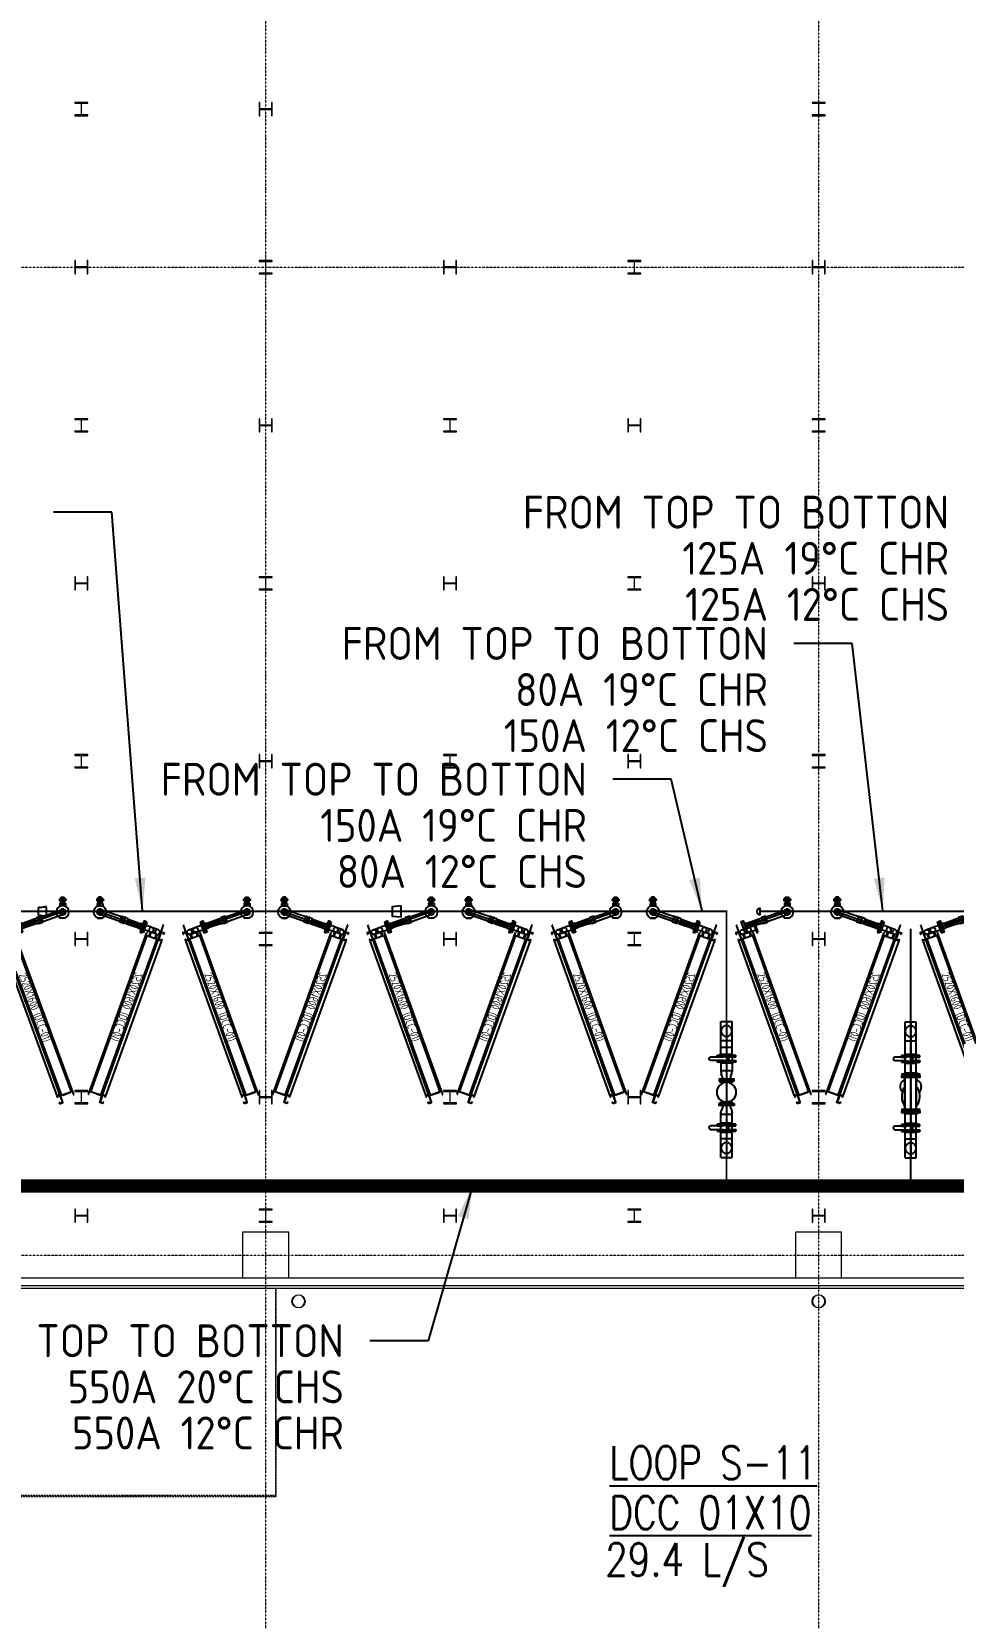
# Model space of a CAD drawing. Extents: x -32000 to 363140, y -29000 to 144266.
# Drawn here: x 81646 to 95646, y -5512 to 18575 of the extents above; entities that cross this region are included whole.
import ezdxf
from ezdxf.enums import TextEntityAlignment as Align

# ---------------------------------------------------------------- set-up
doc = ezdxf.new("R2010")
doc.units = 0
doc.header["$LTSCALE"] = 10
for name, pattern in [('H12PL25$0$JJP_三點線', [0.9, 0.3, -0.15, 0, -0.15, 0, -0.15, 0, -0.15]), ('H12PL25$0$JJP_虛線(退縮線、投影線、地下室範圍、非屬本工程、圖面分區)', [0.45, 0.3, -0.15]), ('XFM1Q20-200k$0$CENTER', [2, 1.25, -0.25, 0.25, -0.25]), ('XFM1Q20-200k$0$CENTER2', [1.125, 0.75, -0.125, 0.125, -0.125])]:
    doc.linetypes.add(name, pattern=pattern)
for name, color, linetype in [('H12PL25$0$A-OBJE-MEP', 252, 'Continuous'), ('H12PL25$0$A-WALL-EX', 252, 'Continuous'), ('H12PL25$0$S-COL', 252, 'Continuous'), ('H12PL25$0$S-GRID', 252, 'Continuous'), ('XFM1P20-200k$0$$0$M-PIPE-TEXT', 3, 'Continuous'), ('XFM1P20-200k$0$$0$M-PIPE-TEXT-ARROR', 91, 'Continuous'), ('XFM1P20-200k$0$M-PIPE-CHWR20', 110, 'Continuous'), ('XFM1P20-200k$0$M-PIPE-CHWS12', 130, 'Continuous'), ('XFM1Q20-200k$0$12P7-M-SUP-DCC-L1', 7, 'Continuous'), ('XFM1Q20-200k$0$12P7-M-SUP-DCC-L2', 3, 'Continuous'), ('XFM1Q20-200k$0$C-CDCC', 22, 'Continuous'), ('XFM1Q20-200k$0$M-CWTR-TEXT', 4, 'Continuous'), ('XFM1Q20-200k$0$M-PIPE-CHWR20', 110, 'Continuous'), ('XFM1Q20-200k$0$M-PIPE-CHWS12', 130, 'Continuous'), ('XFM1Q20-200k$0$M-PIPE-CHWS12_CL', 132, 'XFM1Q20-200k$0$CENTER2'), ('XFM1Q20-200k$0$MAU&DCC Valve Station$0$M-CWTR-VAVE', 4, 'Continuous'), ('XFM1Q20-200k$0$U-PCW-V', 2, 'Continuous')]:
    doc.layers.add(name, color=color, linetype=linetype)
doc.styles.add('XFM1P20-200k$0$$0$aa-txt', font='isocp.shx', dxfattribs={"bigfont": 'chineset.shx'})
doc.styles.add('XFM1Q20-200k$0$12P7-XCM2P10$0$AA-TXT', font='simplex.shx', dxfattribs={"bigfont": 'china.shx'})
doc.styles.add('XFM1Q20-200k$0$aa-txt', font='isocp.shx', dxfattribs={"bigfont": 'chineset.shx'})
doc.dimstyles.new('XFM1P20-200k$0$$0$adim-200', dxfattribs={"dimscale": 200, "dimtxt": 0.3, "dimasz": 2.5, "dimexe": 0.1, "dimexo": 0.5, "dimgap": 0.15, "dimtad": 0, "dimdec": 4, "dimzin": 3, "dimdsep": 46, "dimtxsty": 'XFM1P20-200k$0$$0$aa-txt', "dimcen": 2.5, "dimclrd": 256, "dimclre": 256, "dimclrt": 256, "dimadec": 0, "dimazin": 0, "dimtfac": 1, "dimtdec": 4, "dimtmove": 0, "dimatfit": 3, "dimfxl": 1, "dimtolj": 1, "dimtzin": 0, "dimarcsym": 0})

# ---------------------------------------------------------------- blocks, each defined once
blk = doc.blocks.new('H12PL25')
at = {"layer": 'H12PL25$0$A-OBJE-MEP', "lineweight": 0, "flags": 128}
for points in [[(85795, -700, 1), (85605, -700, 1)], [(93695, -700, 1), (93505, -700, 1)]]:
    blk.add_lwpolyline(points, format="xyb", close=True, dxfattribs=at)
at = {"layer": 'H12PL25$0$A-OBJE-MEP', "lineweight": 0}
for centre in [(85700, -700), (93600, -700)]:
    blk.add_circle(centre, 100, dxfattribs=at)
at = {"layer": 'H12PL25$0$A-WALL-EX', "lineweight": 0}
blk.add_line((126700, -465), (77050, -465), dxfattribs=at)
at = {"layer": 'H12PL25$0$A-WALL-EX', "lineweight": 0, "flags": 128}
for points in [[(126735, -350), (77050, -350)], [(77050, -500), (126700, -500)], [(77050, -500), (126700, -500)], [(77050, -500), (126700, -500)], [(77050, -500), (126700, -500)]]:
    blk.add_lwpolyline(points, dxfattribs=at)
at = {"layer": 'H12PL25$0$A-WALL-EX', "linetype": 'H12PL25$0$JJP_虛線(退縮線、投影線、地下室範圍、非屬本工程、圖面分區)', "lineweight": 0, "flags": 128}
for points in [[(85350, -500), (85362, -500)], [(85350, -500), (85350, -3650)], [(85362, -3650), (85362, -500)], [(85350, -3650), (77050, -3650)], [(77050, -3662), (85362, -3662)], [(85362, -3662), (85362, -3650)]]:
    blk.add_lwpolyline(points, dxfattribs=at)
at = {"layer": 'H12PL25$0$S-COL', "lineweight": 0, "flags": 128}
for points in [[(82500, 17300), (82500, 17312), (82417, 17312, -0.41421356), (82404, 17325), (82404, 17475, -0.41421356), (82417, 17488), (82500, 17488), (82500, 17500), (82300, 17500), (82300, 17488), (82383, 17488, -0.41421356), (82396, 17475), (82396, 17325, -0.41421356), (82383, 17312), (82300, 17312), (82300, 17300)], [(85300, 17500), (85288, 17500), (85288, 17417, -0.41421356), (85275, 17404), (85125, 17404, -0.41421356), (85112, 17417), (85112, 17500), (85100, 17500), (85100, 17300), (85112, 17300), (85112, 17383, -0.41421356), (85125, 17396), (85275, 17396, -0.41421356), (85288, 17383), (85288, 17300), (85300, 17300)], [(93700, 17300), (93700, 17312), (93617, 17312, -0.41421356), (93604, 17325), (93604, 17475, -0.41421356), (93617, 17488), (93700, 17488), (93700, 17500), (93500, 17500), (93500, 17488), (93583, 17488, -0.41421356), (93596, 17475), (93596, 17325, -0.41421356), (93583, 17312), (93500, 17312), (93500, 17300)], [(82500, 15100), (82488, 15100), (82488, 15017, -0.41421356), (82475, 15004), (82325, 15004, -0.41421356), (82312, 15017), (82312, 15100), (82300, 15100), (82300, 14900), (82312, 14900), (82312, 14983, -0.41421356), (82325, 14996), (82475, 14996, -0.41421356), (82488, 14983), (82488, 14900), (82500, 14900)], [(85300, 14900), (85300, 14912), (85217, 14912, -0.41421356), (85204, 14925), (85204, 15075, -0.41421356), (85217, 15088), (85300, 15088), (85300, 15100), (85100, 15100), (85100, 15088), (85183, 15088, -0.41421356), (85196, 15075), (85196, 14925, -0.41421356), (85183, 14912), (85100, 14912), (85100, 14900)], [(88100, 15100), (88088, 15100), (88088, 15017, -0.41421356), (88075, 15004), (87925, 15004, -0.41421356), (87912, 15017), (87912, 15100), (87900, 15100), (87900, 14900), (87912, 14900), (87912, 14983, -0.41421356), (87925, 14996), (88075, 14996, -0.41421356), (88088, 14983), (88088, 14900), (88100, 14900)], [(90900, 14900), (90900, 14912), (90817, 14912, -0.41421356), (90804, 14925), (90804, 15075, -0.41421356), (90817, 15088), (90900, 15088), (90900, 15100), (90700, 15100), (90700, 15088), (90783, 15088, -0.41421356), (90796, 15075), (90796, 14925, -0.41421356), (90783, 14912), (90700, 14912), (90700, 14900)], [(93700, 15100), (93688, 15100), (93688, 15017, -0.41421356), (93675, 15004), (93525, 15004, -0.41421356), (93512, 15017), (93512, 15100), (93500, 15100), (93500, 14900), (93512, 14900), (93512, 14983, -0.41421356), (93525, 14996), (93675, 14996, -0.41421356), (93688, 14983), (93688, 14900), (93700, 14900)], [(82500, 12500), (82500, 12512), (82417, 12512, -0.41421356), (82404, 12525), (82404, 12675, -0.41421356), (82417, 12688), (82500, 12688), (82500, 12700), (82300, 12700), (82300, 12688), (82383, 12688, -0.41421356), (82396, 12675), (82396, 12525, -0.41421356), (82383, 12512), (82300, 12512), (82300, 12500)], [(85300, 12700), (85288, 12700), (85288, 12617, -0.41421356), (85275, 12604), (85125, 12604, -0.41421356), (85112, 12617), (85112, 12700), (85100, 12700), (85100, 12500), (85112, 12500), (85112, 12583, -0.41421356), (85125, 12596), (85275, 12596, -0.41421356), (85288, 12583), (85288, 12500), (85300, 12500)], [(88100, 12500), (88100, 12512), (88017, 12512, -0.41421356), (88004, 12525), (88004, 12675, -0.41421356), (88017, 12688), (88100, 12688), (88100, 12700), (87900, 12700), (87900, 12688), (87983, 12688, -0.41421356), (87996, 12675), (87996, 12525, -0.41421356), (87983, 12512), (87900, 12512), (87900, 12500)], [(90900, 12700), (90888, 12700), (90888, 12617, -0.41421356), (90875, 12604), (90725, 12604, -0.41421356), (90712, 12617), (90712, 12700), (90700, 12700), (90700, 12500), (90712, 12500), (90712, 12583, -0.41421356), (90725, 12596), (90875, 12596, -0.41421356), (90888, 12583), (90888, 12500), (90900, 12500)], [(93700, 12500), (93700, 12512), (93617, 12512, -0.41421356), (93604, 12525), (93604, 12675, -0.41421356), (93617, 12688), (93700, 12688), (93700, 12700), (93500, 12700), (93500, 12688), (93583, 12688, -0.41421356), (93596, 12675), (93596, 12525, -0.41421356), (93583, 12512), (93500, 12512), (93500, 12500)], [(82500, 10300), (82488, 10300), (82488, 10217, -0.41421356), (82475, 10204), (82325, 10204, -0.41421356), (82312, 10217), (82312, 10300), (82300, 10300), (82300, 10100), (82312, 10100), (82312, 10183, -0.41421356), (82325, 10196), (82475, 10196, -0.41421356), (82488, 10183), (82488, 10100), (82500, 10100)], [(85300, 10100), (85300, 10112), (85217, 10112, -0.41421356), (85204, 10125), (85204, 10275, -0.41421356), (85217, 10288), (85300, 10288), (85300, 10300), (85100, 10300), (85100, 10288), (85183, 10288, -0.41421356), (85196, 10275), (85196, 10125, -0.41421356), (85183, 10112), (85100, 10112), (85100, 10100)], [(88100, 10300), (88088, 10300), (88088, 10217, -0.41421356), (88075, 10204), (87925, 10204, -0.41421356), (87912, 10217), (87912, 10300), (87900, 10300), (87900, 10100), (87912, 10100), (87912, 10183, -0.41421356), (87925, 10196), (88075, 10196, -0.41421356), (88088, 10183), (88088, 10100), (88100, 10100)], [(90900, 10100), (90900, 10112), (90817, 10112, -0.41421356), (90804, 10125), (90804, 10275, -0.41421356), (90817, 10288), (90900, 10288), (90900, 10300), (90700, 10300), (90700, 10288), (90783, 10288, -0.41421356), (90796, 10275), (90796, 10125, -0.41421356), (90783, 10112), (90700, 10112), (90700, 10100)], [(93700, 10300), (93688, 10300), (93688, 10217, -0.41421356), (93675, 10204), (93525, 10204, -0.41421356), (93512, 10217), (93512, 10300), (93500, 10300), (93500, 10100), (93512, 10100), (93512, 10183, -0.41421356), (93525, 10196), (93675, 10196, -0.41421356), (93688, 10183), (93688, 10100), (93700, 10100)], [(82500, 7400), (82500, 7412), (82417, 7412, -0.41421356), (82404, 7425), (82404, 7575, -0.41421356), (82417, 7588), (82500, 7588), (82500, 7600), (82300, 7600), (82300, 7588), (82383, 7588, -0.41421356), (82396, 7575), (82396, 7425, -0.41421356), (82383, 7412), (82300, 7412), (82300, 7400)], [(85300, 7600), (85288, 7600), (85288, 7517, -0.41421356), (85275, 7504), (85125, 7504, -0.41421356), (85112, 7517), (85112, 7600), (85100, 7600), (85100, 7400), (85112, 7400), (85112, 7483, -0.41421356), (85125, 7496), (85275, 7496, -0.41421356), (85288, 7483), (85288, 7400), (85300, 7400)], [(88100, 7400), (88100, 7412), (88017, 7412, -0.41421356), (88004, 7425), (88004, 7575, -0.41421356), (88017, 7588), (88100, 7588), (88100, 7600), (87900, 7600), (87900, 7588), (87983, 7588, -0.41421356), (87996, 7575), (87996, 7425, -0.41421356), (87983, 7412), (87900, 7412), (87900, 7400)], [(90900, 7600), (90888, 7600), (90888, 7517, -0.41421356), (90875, 7504), (90725, 7504, -0.41421356), (90712, 7517), (90712, 7600), (90700, 7600), (90700, 7400), (90712, 7400), (90712, 7483, -0.41421356), (90725, 7496), (90875, 7496, -0.41421356), (90888, 7483), (90888, 7400), (90900, 7400)], [(93700, 7400), (93700, 7412), (93617, 7412, -0.41421356), (93604, 7425), (93604, 7575, -0.41421356), (93617, 7588), (93700, 7588), (93700, 7600), (93500, 7600), (93500, 7588), (93583, 7588, -0.41421356), (93596, 7575), (93596, 7425, -0.41421356), (93583, 7412), (93500, 7412), (93500, 7400)], [(82500, 4900), (82488, 4900), (82488, 4817, -0.41421356), (82475, 4804), (82325, 4804, -0.41421356), (82312, 4817), (82312, 4900), (82300, 4900), (82300, 4700), (82312, 4700), (82312, 4783, -0.41421356), (82325, 4796), (82475, 4796, -0.41421356), (82488, 4783), (82488, 4700), (82500, 4700)], [(85300, 4700), (85300, 4712), (85217, 4712, -0.41421356), (85204, 4725), (85204, 4875, -0.41421356), (85217, 4888), (85300, 4888), (85300, 4900), (85100, 4900), (85100, 4888), (85183, 4888, -0.41421356), (85196, 4875), (85196, 4725, -0.41421356), (85183, 4712), (85100, 4712), (85100, 4700)], [(88100, 4900), (88088, 4900), (88088, 4817, -0.41421356), (88075, 4804), (87925, 4804, -0.41421356), (87912, 4817), (87912, 4900), (87900, 4900), (87900, 4700), (87912, 4700), (87912, 4783, -0.41421356), (87925, 4796), (88075, 4796, -0.41421356), (88088, 4783), (88088, 4700), (88100, 4700)], [(90900, 4700), (90900, 4712), (90817, 4712, -0.41421356), (90804, 4725), (90804, 4875, -0.41421356), (90817, 4888), (90900, 4888), (90900, 4900), (90700, 4900), (90700, 4888), (90783, 4888, -0.41421356), (90796, 4875), (90796, 4725, -0.41421356), (90783, 4712), (90700, 4712), (90700, 4700)], [(93700, 4900), (93688, 4900), (93688, 4817, -0.41421356), (93675, 4804), (93525, 4804, -0.41421356), (93512, 4817), (93512, 4900), (93500, 4900), (93500, 4700), (93512, 4700), (93512, 4783, -0.41421356), (93525, 4796), (93675, 4796, -0.41421356), (93688, 4783), (93688, 4700), (93700, 4700)], [(82500, 2300), (82500, 2312), (82417, 2312, -0.41421356), (82404, 2325), (82404, 2475, -0.41421356), (82417, 2488), (82500, 2488), (82500, 2500), (82300, 2500), (82300, 2488), (82383, 2488, -0.41421356), (82396, 2475), (82396, 2325, -0.41421356), (82383, 2312), (82300, 2312), (82300, 2300)], [(85300, 2500), (85288, 2500), (85288, 2417, -0.41421356), (85275, 2404), (85125, 2404, -0.41421356), (85112, 2417), (85112, 2500), (85100, 2500), (85100, 2300), (85112, 2300), (85112, 2383, -0.41421356), (85125, 2396), (85275, 2396, -0.41421356), (85288, 2383), (85288, 2300), (85300, 2300)], [(88100, 2300), (88100, 2312), (88017, 2312, -0.41421356), (88004, 2325), (88004, 2475, -0.41421356), (88017, 2488), (88100, 2488), (88100, 2500), (87900, 2500), (87900, 2488), (87983, 2488, -0.41421356), (87996, 2475), (87996, 2325, -0.41421356), (87983, 2312), (87900, 2312), (87900, 2300)], [(90900, 2500), (90888, 2500), (90888, 2417, -0.41421356), (90875, 2404), (90725, 2404, -0.41421356), (90712, 2417), (90712, 2500), (90700, 2500), (90700, 2300), (90712, 2300), (90712, 2383, -0.41421356), (90725, 2396), (90875, 2396, -0.41421356), (90888, 2383), (90888, 2300), (90900, 2300)], [(93700, 2300), (93700, 2312), (93617, 2312, -0.41421356), (93604, 2325), (93604, 2475, -0.41421356), (93617, 2488), (93700, 2488), (93700, 2500), (93500, 2500), (93500, 2488), (93583, 2488, -0.41421356), (93596, 2475), (93596, 2325, -0.41421356), (93583, 2312), (93500, 2312), (93500, 2300)], [(82500, 700), (82488, 700), (82488, 617, -0.41421356), (82475, 604), (82325, 604, -0.41421356), (82312, 617), (82312, 700), (82300, 700), (82300, 500), (82312, 500), (82312, 583, -0.41421356), (82325, 596), (82475, 596, -0.41421356), (82488, 583), (82488, 500), (82500, 500)], [(85300, 500), (85300, 512), (85217, 512, -0.41421356), (85204, 525), (85204, 675, -0.41421356), (85217, 688), (85300, 688), (85300, 700), (85100, 700), (85100, 688), (85183, 688, -0.41421356), (85196, 675), (85196, 525, -0.41421356), (85183, 512), (85100, 512), (85100, 500)], [(88100, 700), (88088, 700), (88088, 617, -0.41421356), (88075, 604), (87925, 604, -0.41421356), (87912, 617), (87912, 700), (87900, 700), (87900, 500), (87912, 500), (87912, 583, -0.41421356), (87925, 596), (88075, 596, -0.41421356), (88088, 583), (88088, 500), (88100, 500)], [(90900, 500), (90900, 512), (90817, 512, -0.41421356), (90804, 525), (90804, 675, -0.41421356), (90817, 688), (90900, 688), (90900, 700), (90700, 700), (90700, 688), (90783, 688, -0.41421356), (90796, 675), (90796, 525, -0.41421356), (90783, 512), (90700, 512), (90700, 500)], [(93700, 700), (93688, 700), (93688, 617, -0.41421356), (93675, 604), (93525, 604, -0.41421356), (93512, 617), (93512, 700), (93500, 700), (93500, 500), (93512, 500), (93512, 583, -0.41421356), (93525, 596), (93675, 596, -0.41421356), (93688, 583), (93688, 500), (93700, 500)]]:
    blk.add_lwpolyline(points, format="xyb", close=True, dxfattribs=at)
for points in [[(85550, -350), (85550, 350), (84850, 350), (84850, -350)], [(93950, -350), (93950, 350), (93250, 350), (93250, -350)]]:
    blk.add_lwpolyline(points, dxfattribs=at)
at = {"layer": 'H12PL25$0$S-GRID', "linetype": 'H12PL25$0$JJP_三點線', "lineweight": 0}
for p, q in [((85200, 128250), (85200, -28000)), ((93600, 128250), (93600, -28000)), ((-29000, 15000), (289600, 15000)), ((-29000, 0), (289600, 0))]:
    blk.add_line(p, q, dxfattribs=at)
blk = doc.blocks.new('XFM1Q20-200k$0$A$C85d7fed8')
at = {"layer": 'XFM1Q20-200k$0$12P7-M-SUP-DCC-L1'}
for points in [[(214374, 5418), (214420, 5438), (214369, 5552), (214323, 5532), (214331, 5513), (214334, 5515), (214327, 5530), (214367, 5548), (214416, 5440), (214376, 5422), (214369, 5437), (214366, 5436)], [(215456, 3023), (215502, 3043), (215450, 3158), (215405, 3137), (215413, 3119), (215416, 3120), (215409, 3135), (215449, 3153), (215497, 3045), (215458, 3027), (215451, 3043), (215448, 3041)]]:
    blk.add_lwpolyline(points, close=True, dxfattribs=at)
blk.add_lwpolyline([(215446, 3041), (215448, 3041)], dxfattribs=at)
at = {"layer": 'XFM1Q20-200k$0$12P7-M-SUP-DCC-L2'}
blk.add_lwpolyline([(215404, 3137), (215450, 3157), (214420, 5438), (214374, 5418)], close=True, dxfattribs=at)
blk = doc.blocks.new('XFM1Q20-200k$0$A$C911c7844')
at = {"layer": 'XFM1Q20-200k$0$C-CDCC'}
for p, q in [((207240, 5563), (207249, 5567)), ((208474, 3049), (207240, 5563)), ((207325, 5504), (207506, 5592)), ((207483, 5638), (207500, 5646)), ((207483, 5638), (207560, 5481)), ((207500, 5646), (207576, 5489)), ((207520, 5444), (207340, 5356)), ((207352, 5436), (207381, 5376)), ((207357, 5438), (207538, 5527)), ((208470, 3103), (207358, 5365)), ((207362, 5441), (207392, 5381)), ((207440, 5479), (207469, 5419)), ((207451, 5484), (207480, 5424)), ((207503, 5480), (207494, 5476)), ((208613, 3173), (207502, 5435)), ((208653, 3137), (207503, 5480)), ((207560, 5481), (207576, 5489)), ((208631, 3182), (208452, 3094)), ((208631, 3182), (208452, 3094)), ((208484, 3110), (208599, 3166)), ((208644, 3133), (208653, 3137)), ((208483, 3054), (208474, 3049))]:
    blk.add_line(p, q, dxfattribs=at)
for centre in [(207429, 5514), (207341, 5471)]:
    blk.add_circle(centre, 36.5, dxfattribs=at)
at = {"layer": 'XFM1Q20-200k$0$C-CDCC', "style": 'XFM1Q20-200k$0$aa-txt', "width": 0.8}
blk.add_text('2520X1600 (DCC-01)', height=125, rotation=296, dxfattribs=at).set_placement((207930, 4392), align=Align.MIDDLE)
blk = doc.blocks.new('XFM1Q20-200k$0$R6-4')
for p, q in [((-5.7, 0), (5.7, 0)), ((-5.7, 0), (-5.7, -1)), ((-8.4, -14), (-8.4, -12.4)), ((8.4, -14), (-8.4, -14)), ((-6.2, -4.1), (-7.9, -9.3)), ((5.7, 0), (5.7, -1)), ((6.2, -4.1), (7.9, -9.3)), ((8.4, -14), (8.4, -12.4))]:
    blk.add_line(p, q)
for centre, start, end in [((1.6, -12.4), 161.7321, 180), ((-15.7, -1), 341.7321, 0), ((15.7, -1), 180, 198.2679), ((-1.6, -12.4), 0, 18.2679)]:
    blk.add_arc(centre, 10, start, end)
blk = doc.blocks.new('XFM1Q20-200k$0$BV-150V-T1')
at = {"color": 0, "linetype": 'ByBlock'}
for p, q in [((-5.2, 9.6), (-6.7, 9.6)), ((-6.7, -9.6), (-6.7, 9.6)), ((-2.7, 14), (-5.2, 14)), ((-5.2, -14), (-5.2, 14)), ((2.7, 14), (5.2, 14)), ((5.2, 14), (5.2, -14)), ((5.2, 9.6), (6.7, 9.6)), ((6.7, 9.6), (6.7, -9.6)), ((-5.2, -9.6), (-6.7, -9.6)), ((-2.7, -14), (-5.2, -14)), ((2.7, -8.4), (-2.7, -8.4)), ((2.7, -14), (5.2, -14)), ((5.2, -9.6), (6.7, -9.6))]:
    blk.add_line(p, q, dxfattribs=at)
blk.add_lwpolyline([(-2.7, 7.5), (-2.7, 24, -1), (2.7, 24), (2.7, 7.7, 0.028765), (2.9, 4.2), (3.3, 0.3, -1.044614), (-3.3, 0), (-2.9, 4.1, 0.028765)], format="xyb", close=True, dxfattribs=at)
for points in [[(-2.7, 14), (-2.7, 6.1)], [(2.7, 14), (2.7, 6.3)], [(-2.7, -2), (-2.7, -14)], [(2.7, -2), (2.7, -14)]]:
    blk.add_lwpolyline(points, dxfattribs=at)
blk = doc.blocks.new('XFM1Q20-200k$0$A$C49d57fc1')
at = {"layer": 'XFM1Q20-200k$0$M-PIPE-CHWR20'}
for p, q in [((183, 2063, 0), (183, 1402, 0)), ((183, 2063), (351, 2063)), ((267, 0, 0), (267, 2063, 0)), ((351, 2063, 0), (351, 1402, 0)), ((183, 1777), (351, 1777)), ((159, 1247, 0), (264, 1247, 0)), ((159, 1247, 0), (159, 1232, 0)), ((159, 1232, 0), (264, 1232, 0)), ((160, 1231, 0), (159, 1232, 0)), ((264, 1231, 0), (160, 1231, 0)), ((189, 1249, 0), (264, 1249, 0)), ((189, 1247, 0), (189, 1249, 0)), ((194, 1221, 0), (194, 1229, 0)), ((200, 1219, 0), (264, 1219, 0)), ((340, 1249, 0), (264, 1249, 0)), ((369, 1247, 0), (264, 1247, 0)), ((369, 1232, 0), (264, 1232, 0)), ((264, 1231, 0), (368, 1231, 0)), ((334, 1219, 0), (264, 1219, 0)), ((334, 1219, 0), (334, 1229, 0)), ((340, 1247, 0), (340, 1249, 0)), ((368, 1231, 0), (369, 1232, 0)), ((369, 1247, 0), (369, 1232, 0)), ((160, 915, 0), (159, 914, 0)), ((159, 914, 0), (264, 914, 0)), ((159, 899, 0), (159, 914, 0)), ((159, 899, 0), (264, 899, 0)), ((264, 915, 0), (160, 915, 0)), ((183, 626), (183, 740, 0)), ((189, 899, 0), (189, 897, 0)), ((189, 897, 0), (264, 897, 0)), ((194, 930, 0), (194, 917, 0)), ((334, 925, 0), (194, 925, 0)), ((264, 915, 0), (368, 915, 0)), ((369, 914, 0), (264, 914, 0)), ((369, 899, 0), (264, 899, 0)), ((340, 897, 0), (264, 897, 0)), ((334, 925, 0), (334, 917, 0)), ((340, 899, 0), (340, 897, 0)), ((351, 626), (351, 740, 0)), ((368, 915, 0), (369, 914, 0)), ((369, 899, 0), (369, 914, 0)), ((183, 495), (183, 0)), ((351, 495), (351, 0)), ((351, 395), (183, 395)), ((183, 286), (351, 286)), ((183, 0), (351, 0))]:
    blk.add_line(p, q, dxfattribs=at)
at = {"layer": 'XFM1Q20-200k$0$M-PIPE-CHWR20', "elevation": 0}
for points in [[(153, 1249), (381, 1249), (381, 1273), (153, 1273)], [(153, 897), (381, 897), (381, 873), (153, 873)]]:
    blk.add_lwpolyline(points, close=True, dxfattribs=at)
at = {"layer": 'XFM1Q20-200k$0$M-PIPE-CHWR20'}
for centre, radius in [((267, 1920), 84.1), ((267, 1073), 149), ((267, 143), 84.1)]:
    blk.add_circle(centre, radius, dxfattribs=at)
for centre, radius, start, end in [((192, 1229, 0), 2, 0, 90), ((193, 1206, 0), 15, 45, 85.3609), ((192, 1207, 0), 15, 345, 45), ((342, 1207, 0), 15, 135, 195), ((341, 1206, 0), 15, 94.6391, 135), ((336, 1229, 0), 2, 90, 180), ((192, 917, 0), 2, 270, 0), ((183, 940, 0), 15, 317.6297, 21.3232), ((336, 917, 0), 2, 180, 270), ((351, 940, 0), 15, 158.6768, 222.3703)]:
    blk.add_arc(centre, radius, start, end, dxfattribs=at)
for name, p, xscale, yscale, zscale, rotation in [('XFM1Q20-200k$0$BV-150V-T1', (267, 1610), 10.00000000000001, 10.00000000000001, 10.00000000000001, 90), ('XFM1Q20-200k$0$R6-4', (267, 1263, 0), 10, 10, 10, 180), ('XFM1Q20-200k$0$BV-150V-T1', (267, 562), -10.00000000000001, 10.00000000000001, 10.00000000000001, 90)]:
    blk.add_blockref(name, p, dxfattribs=dict(at, xscale=xscale, yscale=yscale, zscale=zscale, rotation=rotation))
at = {"layer": 'XFM1Q20-200k$0$M-PIPE-CHWR20', "xscale": -10.00000000000001, "yscale": 10.00000000000001, "zscale": 10.00000000000001}
blk.add_blockref('XFM1Q20-200k$0$R6-4', (267, 883, 0), dxfattribs=at)
blk = doc.blocks.new('XFM1Q20-200k$0$YS-06-B')
at = {"layer": 'XFM1Q20-200k$0$U-PCW-V', "color": 0}
for p, q in [((55, 8.9), (6.9, 8.9)), ((55, -8.9), (6.9, -8.9))]:
    blk.add_line(p, q, dxfattribs=at)
for points in [[(1.4, -9.6), (0, -9.6), (0, 9.6), (1.4, 9.6)], [(4, -13.8), (1.4, -13.8), (1.4, 13.8), (4, 13.8), (4, -13.8)], [(4, -13.8), (6.5, -13.8), (6.5, 13.8), (4, 13.8), (4, -13.8)], [(57.5, -13.8), (55, -13.8), (55, 13.8), (57.5, 13.8), (57.5, -13.8)], [(57.5, -13.8), (60, -13.8), (60, 13.8), (57.5, 13.8), (57.5, -13.8)], [(60, -9.6), (61.5, -9.6), (61.5, 9.6), (60, 9.6)]]:
    blk.add_lwpolyline(points, dxfattribs=at)
for points in [[(18.6, 15.5, 0.133256), (14.6, 14.4, 0.106756), (10.9, 10.9, 0.036777), (9.6, 8.9, 0.036777)], [(28.8, 12.5, 0.064337), (26.3, 14.4, 0.133256), (22.3, 15.5)], [(9.6, -8.9, 0.036777), (10.9, -10.9, 0.106756), (14.6, -14.4, 0.133256), (18.6, -15.5)], [(22.3, -15.5, 0.133256), (26.3, -14.4, 0.064337), (28.8, -12.5, 0.064337)]]:
    blk.add_lwpolyline(points, format="xyb", dxfattribs=at)
for centre, radius, start, end in [((20.5, 4.3), 11.3, 80.5245, 99.4755), ((29, 0), 12.1, 121.7693, 132.5173), ((35.2, -14.3), 27.6, 57.3698, 116.9234), ((20.5, -4.3), 11.3, 260.5245, 279.4755), ((29, 0), 12.1, 227.4827, 238.2307), ((35.2, 14.3), 27.6, 243.0766, 302.6302)]:
    blk.add_arc(centre, radius, start, end, dxfattribs=at)
blk = doc.blocks.new('XFM1Q20-200k$0$A$Cc8c59ff0')
at = {"layer": 'XFM1Q20-200k$0$M-PIPE-CHWS12'}
for p, q in [((183, 2063, 0), (183, 0, 0)), ((183, 2063), (351, 2063)), ((351, 2063, 0), (351, 0, 0)), ((183, 1777), (351, 1777)), ((351, 1120, 0), (351, 1406, 0)), ((183, 286), (351, 286)), ((183, 0), (351, 0))]:
    blk.add_line(p, q, dxfattribs=at)
for centre in [(267, 1920), (267, 143)]:
    blk.add_circle(centre, 84.1, dxfattribs=at)
at = {"layer": 'XFM1Q20-200k$0$M-PIPE-CHWS12_CL', "linetype": 'XFM1Q20-200k$0$CENTER'}
blk.add_line((267, 0, 0), (267, 2063, 0), dxfattribs=at)
at = {"layer": 'XFM1Q20-200k$0$MAU&DCC Valve Station$0$M-CWTR-VAVE', "xscale": 10.00000000000001, "yscale": 10.00000000000001, "zscale": 10.00000000000001, "rotation": 90}
for name, p in [('XFM1Q20-200k$0$BV-150V-T1', (267, 1610)), ('XFM1Q20-200k$0$YS-06-B', (267, 779)), ('XFM1Q20-200k$0$BV-150V-T1', (267, 562))]:
    blk.add_blockref(name, p, dxfattribs=at)
blk = doc.blocks.new('XFM1Q20-200k')
for name, p, rotation in [('XFM1Q20-200k$0$A$C911c7844', (-125597, 20604), 354.1451706464987), ('XFM1Q20-200k$0$A$C911c7844', (-122629, 22419), 353.6451706464987), ('XFM1Q20-200k$0$A$C911c7844', (-119829, 22419), 353.6451706464987), ('XFM1Q20-200k$0$A$C911c7844', (-117029, 22419), 353.6451706464987), ('XFM1Q20-200k$0$A$C911c7844', (-114229, 22419), 353.6451706464987), ('XFM1Q20-200k$0$A$C911c7844', (-111429, 22419), 353.6451706464987), ('XFM1Q20-200k$0$A$C85d7fed8', (-133066, 14365), 355.9865994077143), ('XFM1Q20-200k$0$A$C85d7fed8', (-130152, 16244), 355.4865994077143), ('XFM1Q20-200k$0$A$C85d7fed8', (-127352, 16244), 355.4865994077143), ('XFM1Q20-200k$0$A$C85d7fed8', (-124552, 16244), 355.4865994077143), ('XFM1Q20-200k$0$A$C85d7fed8', (-121752, 16244), 355.4865994077143), ('XFM1Q20-200k$0$A$C85d7fed8', (-118952, 16244), 355.4865994077143)]:
    blk.add_blockref(name, p, dxfattribs=dict(rotation=rotation))
at = {"xscale": -1}
for name, p, rotation in [('XFM1Q20-200k$0$A$C911c7844', (290229, 22419), 6.354829353501214), ('XFM1Q20-200k$0$A$C911c7844', (293029, 22419), 6.354829353501214), ('XFM1Q20-200k$0$A$C911c7844', (295829, 22419), 6.354829353501296), ('XFM1Q20-200k$0$A$C911c7844', (298629, 22419), 6.354829353501296), ('XFM1Q20-200k$0$A$C911c7844', (301429, 22419), 6.354829353501214), ('XFM1Q20-200k$0$A$C85d7fed8', (297752, 16244), 4.513400592285572), ('XFM1Q20-200k$0$A$C85d7fed8', (300552, 16244), 4.513400592285572), ('XFM1Q20-200k$0$A$C85d7fed8', (303352, 16244), 4.513400592285639), ('XFM1Q20-200k$0$A$C85d7fed8', (306152, 16244), 4.513400592285639), ('XFM1Q20-200k$0$A$C85d7fed8', (308952, 16244), 4.513400592285572), ('XFM1Q20-200k$0$A$C49d57fc1', (91934, 3547, 0), 180), ('XFM1Q20-200k$0$A$Cc8c59ff0', (94733, 3543, 0), 180)]:
    blk.add_blockref(name, p, dxfattribs=dict(at, rotation=rotation))
at = {"layer": 'DEFPOINTS', "color": 6, "style": 'XFM1Q20-200k$0$12P7-XCM2P10$0$AA-TXT', "width": 0.8}
blk.add_text('29.4 L/S', height=500, dxfattribs=at).set_placement((90358, -4619, 0), align=Align.MIDDLE_LEFT)
at = {"layer": 'XFM1Q20-200k$0$M-CWTR-TEXT', "style": 'XFM1Q20-200k$0$12P7-XCM2P10$0$AA-TXT', "width": 0.8}
for s, p in [('%%ULOOP S-11', (90422, -3151, 0)), ('%%UDCC 01X10', (90422, -3907, 0))]:
    blk.add_text(s, height=500, dxfattribs=at).set_placement(p, align=Align.MIDDLE_LEFT)
blk = doc.blocks.new('XFM1P20-200k$0$005')
h = blk.add_hatch()
h.set_pattern_fill('AR-HBONE', color=256, scale=0.430893, angle=360, style=0)
h.set_pattern_definition([(135, (-2258.2576, -4619.8331), (-8e-16, 2.4374981), [5.1707143, -1.7235714]), (45, (-2259.4764, -4618.6144), (-8e-16, 2.4374981), [5.1707143, -1.7235714])])
h.paths.add_polyline_path([(21.88125, -3.01625), (21.88125, 3.01625), (5.88125, 3.01625), (5.88125, -3.01625)])
edge = h.paths.add_edge_path(flags=17)
edge.add_line((21.88125, 3.01625), (21.88125, -3.01625))
for p, q in [((5.88125, 3.31625), (3, 3.31625)), ((5.88125, 3.31625), (5.88125, -3.31625)), ((21.88125, 3.01625), (5.88125, 3.01625)), ((5.88125, 3.01625), (5.88125, -3.01625)), ((21.88125, 3.31625), (24.7625, 3.31625)), ((21.88125, 3.31625), (21.88125, -3.31625)), ((21.88125, 3.01625), (21.88125, -3.01625)), ((21.88125, -3.01625), (21.88125, 3.01625)), ((28.2625, 3.31625), (24.7625, 3.31625)), ((28.2625, 3.31625), (28.2625, -3.31625)), ((5.88125, -3.31625), (3, -3.31625)), ((21.88125, -3.01625), (5.88125, -3.01625)), ((21.88125, -3.31625), (28.2625, -3.31625)), ((28.2625, -3.31625), (25.38125, -3.31625))]:
    blk.add_line(p, q)
for points in [[(0, -7.6), (0, 7.6), (2.38125, 7.6), (2.38125, -7.6), (0, -7.6)], [(2.38125, 3.8975), (3, 3.8975), (3, -3.8975), (2.38125, -3.8975)]]:
    blk.add_lwpolyline(points)
blk = doc.blocks.new('XFM1P20-200k$0$A$C63cefe58')
at = {"layer": 'XFM1P20-200k$0$M-PIPE-CHWR20'}
for p, q in [((236960, 2866), (236933, 2798)), ((237600, 2568, 0), (236977, 2820, 0)), ((237278, 2659), (237585, 2535, 0)), ((237305, 2726), (237614, 2601, 0)), ((237563, 2655, 0), (237563, 2655, 0)), ((237636, 2661, 0), (237574, 2664, 0)), ((237645, 2650, 0), (237645, 2650, 0)), ((237659, 2565, 0), (237542, 2571, 0)), ((237553, 2441, 0), (237555, 2485, 0)), ((237562, 2431, 0), (237568, 2430, 0)), ((237572, 2430, 0), (237570, 2396, 0)), ((237581, 2475, 0), (237577, 2405, 0)), ((237603, 2626, 0), (237597, 2509, 0)), ((237611, 2474, 0), (237607, 2403, 0)), ((237615, 2427, 0), (237613, 2394, 0)), ((237624, 2428, 0), (237618, 2428, 0)), ((237635, 2437, 0), (237637, 2481, 0)), ((237540, 2379, 0), (237541, 2396, 0)), ((237540, 2379, 0), (237641, 2374, 0)), ((237642, 2391, 0), (237541, 2396, 0)), ((237545, 2374, 0), (237545, 2378, 0)), ((237547, 2401, 0), (237546, 2397, 0)), ((237555, 2372, 0), (237547, 2373, 0)), ((237556, 2402, 0), (237548, 2402, 0)), ((237548, 2374, 0), (237548, 2378, 0)), ((237549, 2401, 0), (237549, 2397, 0)), ((237554, 2374, 0), (237554, 2378, 0)), ((237555, 2401, 0), (237555, 2397, 0)), ((237556, 2373, 0), (237557, 2377, 0)), ((237558, 2401, 0), (237558, 2397, 0)), ((237561, 2355, 0), (237561, 2360, 0)), ((237566, 2360, 0), (237561, 2360, 0)), ((237566, 2355, 0), (237561, 2355, 0)), ((237567, 2372, 0), (237565, 2343, 0)), ((237565, 2343, 0), (237612, 2340, 0)), ((237567, 2372, 0), (237614, 2370, 0)), ((237580, 2377, 0), (237579, 2372, 0)), ((237602, 2376, 0), (237601, 2370, 0)), ((237614, 2370, 0), (237612, 2340, 0)), ((237613, 2358, 0), (237619, 2357, 0)), ((237613, 2353, 0), (237619, 2352, 0)), ((237619, 2352, 0), (237619, 2357, 0)), ((237624, 2370, 0), (237625, 2374, 0)), ((237626, 2397, 0), (237626, 2393, 0)), ((237626, 2369, 0), (237634, 2368, 0)), ((237627, 2399, 0), (237636, 2398, 0)), ((237627, 2370, 0), (237627, 2374, 0)), ((237629, 2397, 0), (237628, 2393, 0)), ((237633, 2370, 0), (237633, 2374, 0)), ((237634, 2397, 0), (237634, 2393, 0)), ((237636, 2369, 0), (237636, 2373, 0)), ((237637, 2397, 0), (237637, 2393, 0)), ((237641, 2374, 0), (237642, 2391, 0))]:
    blk.add_line(p, q, dxfattribs=at)
at = {"layer": 'XFM1P20-200k$0$M-PIPE-CHWR20', "elevation": 0}
for points in [[(237250, 2760), (237309, 2736), (237274, 2649), (237215, 2673)], [(237257, 2757), (237250, 2760), (237215, 2673), (237222, 2670)]]:
    blk.add_lwpolyline(points, dxfattribs=at)
at = {"layer": 'XFM1P20-200k$0$M-PIPE-CHWR20'}
for radius in [94.4, 44.4, 36.5]:
    blk.add_circle((237600, 2568, 0), radius, dxfattribs=at)
for centre, radius, start, end in [((237573, 2654, 0), 10, 87.1452, 177.1452), ((237635, 2651, 0), 10, 357.1452, 87.1452), ((237563, 2441, 0), 10, 177.1452, 267.1452), ((237568, 2420, 0), 10, 357.1452, 87.1452), ((237602, 2590, 0), 22.2, 88.2245, 266.0658), ((237618, 2418, 0), 10, 87.1452, 177.1452), ((237625, 2438, 0), 10, 267.1452, 357.1452), ((237544, 2378, 0), 1.43, 9.8256, 87.1452), ((237545, 2398, 0), 1.43, 267.1452, 344.4648), ((237547, 2378, 0), 1.43, 9.8256, 164.4648), ((237547, 2374, 0), 1.43, 189.8256, 344.4648), ((237548, 2398, 0), 1.43, 189.8256, 344.4648), ((237548, 2401, 0), 1.43, 9.8256, 164.4648), ((237551, 2375, 0), 4.06, 43.5424, 130.748), ((237551, 2377, 0), 4.06, 223.5424, 310.748), ((237552, 2398, 0), 4.06, 43.5424, 130.748), ((237552, 2400, 0), 4.06, 223.5424, 310.748), ((237555, 2377, 0), 1.43, 9.8256, 164.4648), ((237555, 2374, 0), 1.43, 189.8256, 344.4648), ((237556, 2401, 0), 1.43, 9.8256, 164.4648), ((237556, 2397, 0), 1.43, 189.8256, 344.4648), ((237558, 2377, 0), 1.43, 87.1452, 164.4648), ((237559, 2397, 0), 1.43, 189.8256, 267.1452), ((237567, 2405, 0), 10, 267.1452, 357.1452), ((237617, 2403, 0), 10, 177.1452, 267.1452), ((237623, 2374, 0), 1.43, 9.8256, 87.1452), ((237624, 2394, 0), 1.43, 267.1452, 344.4648), ((237626, 2370, 0), 1.43, 189.8256, 344.4648), ((237626, 2374, 0), 1.43, 9.8256, 164.4648), ((237627, 2397, 0), 1.43, 9.8256, 164.4648), ((237627, 2394, 0), 1.43, 189.8256, 344.4648), ((237630, 2371, 0), 4.06, 43.5424, 130.748), ((237630, 2373, 0), 4.06, 223.5424, 310.748), ((237631, 2396, 0), 4.06, 223.5424, 310.748), ((237631, 2394, 0), 4.06, 43.5424, 130.748), ((237634, 2373, 0), 1.43, 9.8256, 164.4648), ((237634, 2370, 0), 1.43, 189.8256, 344.4648), ((237636, 2397, 0), 1.43, 9.8256, 164.4648), ((237635, 2393, 0), 1.43, 189.8256, 344.4648), ((237637, 2373, 0), 1.43, 87.1452, 164.4648), ((237638, 2393, 0), 1.43, 189.8256, 267.1452)]:
    blk.add_arc(centre, radius, start, end, dxfattribs=at)
at = {"layer": 'XFM1P20-200k$0$M-PIPE-CHWR20', "xscale": -12.10111893907765, "yscale": 12.10111893907765, "zscale": 12.10111893907765, "rotation": 157.9999999999999}
blk.add_blockref('XFM1P20-200k$0$005', (236946, 2832), dxfattribs=at)
blk = doc.blocks.new('XFM1P20-200k$0$R5-4')
for p, q in [((-5.7, 0), (-5.7, -1.6)), ((-5.7, 0), (5.7, 0)), ((-7.1, -12.7), (-7.1, -10.4)), ((7.1, -12.7), (-7.1, -12.7)), ((-5.9, -3.6), (-6.9, -8.5)), ((5.7, 0), (5.7, -1.6)), ((5.9, -3.6), (6.9, -8.5)), ((7.1, -12.7), (7.1, -10.4))]:
    blk.add_line(p, q)
for centre, start, end in [((2.9, -10.4), 168.8131, 180), ((-15.7, -1.6), 348.8131, 0), ((15.7, -1.6), 180, 191.1869), ((-2.9, -10.4), 0, 11.1869)]:
    blk.add_arc(centre, 10, start, end)
blk = doc.blocks.new('XFM1P20-200k')
at = {"layer": 'XFM1P20-200k$0$M-PIPE-CHWR20'}
blk.add_line((92711, 5170, 0), (92711, 5270, 0), dxfattribs=at)
at = {"layer": 'XFM1P20-200k$0$M-PIPE-CHWR20', "elevation": 0}
blk.add_lwpolyline([(87261, 5304), (87121, 5291), (87121, 5149), (87261, 5136)], close=True, dxfattribs=at)
for points, const_width in [([(78711, 5220), (92201, 5220), (92201, 1052)], 30), ([(92711, 5220), (106201, 5220), (106201, 1052)], 30), ([(132799, 1050), (19381, 1050)], 200)]:
    blk.add_lwpolyline(points, dxfattribs=dict(at, const_width=const_width))
at = {"layer": 'XFM1P20-200k$0$M-PIPE-CHWR20'}
blk.add_arc((92711, 5220, 0), 50, 90, 270, dxfattribs=at)
at = {"layer": 'XFM1P20-200k$0$M-PIPE-CHWS12', "const_width": 30, "elevation": 0}
blk.add_lwpolyline([(95000, 4957), (95000, 1079)], dxfattribs=at)
at = {"xscale": -1, "rotation": 177.1451707144683}
for p in [(-155061, 19610), (-152261, 19610), (-149461, 19610), (-146661, 19610), (-144055, 19610), (-141061, 19610)]:
    blk.add_blockref('XFM1P20-200k$0$A$C63cefe58', p, dxfattribs=at)
at = {"rotation": 182.8548292855318}
for p in [(319861, 19610), (322661, 19610), (325461, 19610), (328261, 19610), (331061, 19610)]:
    blk.add_blockref('XFM1P20-200k$0$A$C63cefe58', p, dxfattribs=at)
at = {"layer": 'XFM1P20-200k$0$M-PIPE-CHWR20', "xscale": -10.00000000000003, "yscale": 10.00000000000003, "zscale": 10.00000000000002, "rotation": 90}
blk.add_blockref('XFM1P20-200k$0$R5-4', (81742, 5220, 0), dxfattribs=at)
at = {"layer": 'XFM1P20-200k$0$$0$M-PIPE-TEXT', "style": 'XFM1P20-200k$0$$0$aa-txt'}
for s, p in [('FROM TOP TO BOTTON', (95582, 11281, 0)), ('125A 19%%DC CHR', (95582, 10581, 0)), ('125A 12%%DC CHS', (95582, 9881, 0)), ('FROM TOP TO BOTTON', (92830, 9288, 0)), ('80A 19%%DC CHR', (92830, 8588, 0)), ('150A 12%%DC CHS', (92830, 7888, 0)), ('FROM TOP TO BOTTON', (90081, 7226, 0)), ('150A 19%%DC CHR', (90081, 6526, 0)), ('80A 12%%DC CHS', (90081, 5826, 0)), ('FROM TOP TO BOTTON', (86388, -1298)), ('550A 20%%DC CHS', (86388, -1998)), ('550A 12%%DC CHR', (86388, -2698))]:
    blk.add_text(s, height=500, dxfattribs=at).set_placement(p, align=Align.MIDDLE_RIGHT)
at = {"layer": 'XFM1P20-200k$0$$0$M-PIPE-TEXT-ARROR'}
for points in [[(83330, 5228, 0), (82864, 11281, 0), (81977, 11281, 0)], [(94578, 5228, 0), (94111, 9288, 0), (93225, 9288, 0)], [(91829, 5228, 0), (91362, 7226, 0), (90476, 7226, 0)], [(88340, 1050), (87669, -1298), (86783, -1298)]]:
    blk.add_leader(points, dimstyle='XFM1P20-200k$0$$0$adim-200', dxfattribs=at)

msp = doc.modelspace()

# ---------------------------------------------------------------- block references
msp.add_blockref('H12PL25', (0, 0))

# ---------------------------------------------------------------- next in the draw order: block references
for name in ['XFM1P20-200k', 'XFM1Q20-200k']:
    msp.add_blockref(name, (0, 0))

doc.saveas('drawing.dxf')
